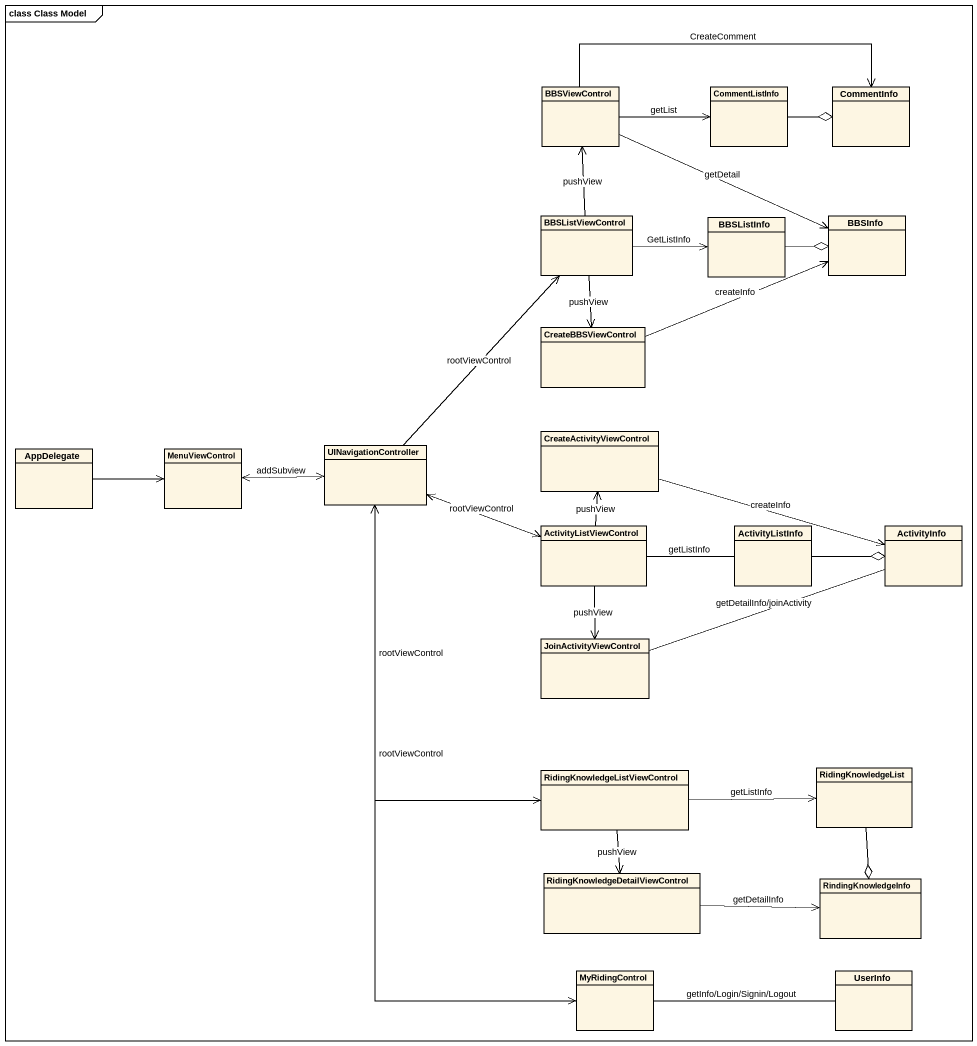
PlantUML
@startuml
mainframe class Class Model
hide circle
hide empty members
class BBSViewControl
class CommentListInfo
class CommentInfo
class BBSListViewControl
class BBSListInfo
class BBSInfo
class CreateBBSViewControl
class AppDelegate
class MenuViewControl
class UINavigationController
class CreateActivityViewControl
class ActivityListViewControl
class ActivityListInfo
class ActivityInfo
class JoinActivityViewControl
class "RidingKnowledgeListViewControl" as RidingKnowledgeListViewContr
class RidingKnowledgeList
class "RidingKnowledgeDetailViewControl" as RidingKnowledgeDetailViewCon
class RindingKnowledgeInfo
class MyRidingControl
class UserInfo
BBSViewControl -right-> CommentListInfo : getList
BBSViewControl -right-> CommentInfo : CreateComment
BBSViewControl -right-> BBSInfo : getDetail
CommentListInfo -right-o CommentInfo
BBSListViewControl -up-> BBSViewControl : pushView
BBSListViewControl -right-> BBSListInfo : GetListInfo
BBSListViewControl --> CreateBBSViewControl : pushView
BBSListInfo -right-o BBSInfo
CreateBBSViewControl -right-> BBSInfo : createInfo
AppDelegate -right-> MenuViewControl
MenuViewControl <-right-> UINavigationController : addSubview
UINavigationController -up-> BBSListViewControl : rootViewControl
UINavigationController <-right-> ActivityListViewControl : rootViewControl
UINavigationController <--> RidingKnowledgeListViewContr : rootViewControl
UINavigationController --> MyRidingControl : rootViewControl
CreateActivityViewControl -right-> ActivityInfo : createInfo
ActivityListViewControl -up-> CreateActivityViewControl : pushView
ActivityListViewControl -right- ActivityListInfo : getListInfo
ActivityListViewControl --> JoinActivityViewControl : pushView
ActivityListInfo -right-o ActivityInfo
JoinActivityViewControl -right- ActivityInfo : getDetailInfo/joinActivity
RidingKnowledgeListViewContr -right-> RidingKnowledgeList : getListInfo
RidingKnowledgeListViewContr --> RidingKnowledgeDetailViewCon : pushView
RidingKnowledgeList --o RindingKnowledgeInfo
RidingKnowledgeDetailViewCon -right-> RindingKnowledgeInfo : getDetailInfo
MyRidingControl -right- UserInfo : getInfo/Login/Signin/Logout
@enduml
